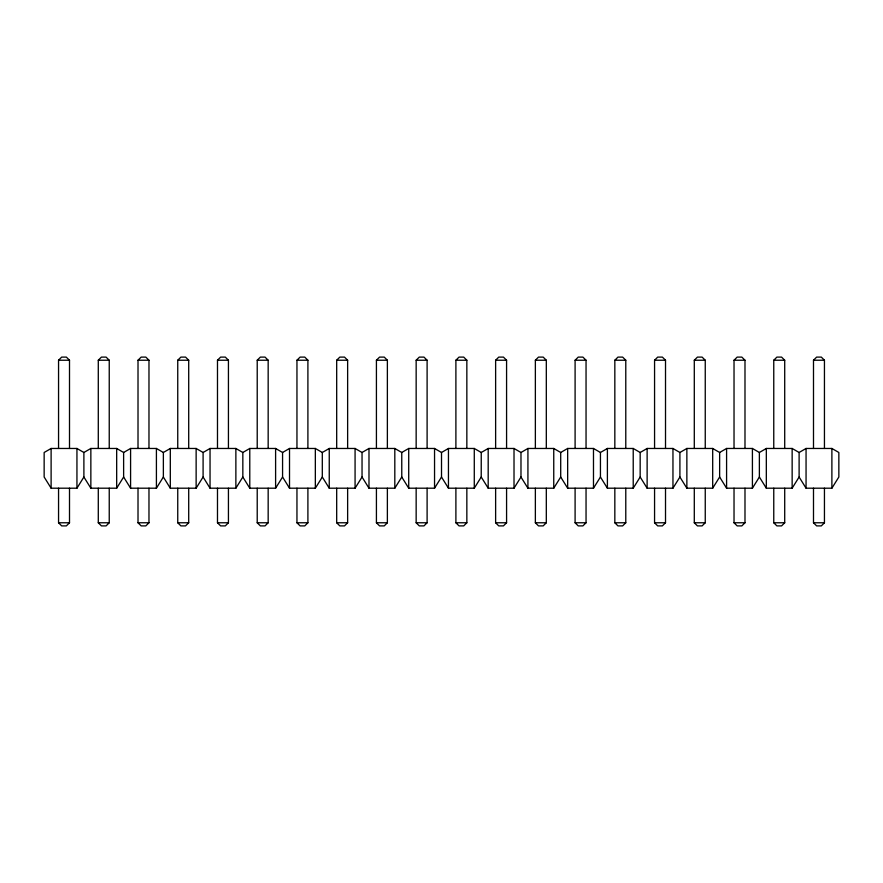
<?xml version="1.0" encoding="UTF-8"?>
<svg xmlns="http://www.w3.org/2000/svg" width="883" height="883" viewBox="0 0 883 883"><rect width="100%" height="100%" fill="white"/><g stroke="black" fill="none" stroke-linecap="round" stroke-linejoin="round"><path stroke-width="1.32" d="M76.942 488.2L83.896 477.008L83.885 452.482L76.942 448.465L51.115 448.465L44.15 452.482L44.15 477.008L51.115 488.2L76.942 488.2L76.942 448.465M83.885 477.008L90.85 488.2L116.677 488.2L123.631 477.008L123.62 452.482L116.677 448.465L90.85 448.465L83.885 452.482M123.62 477.008L130.585 488.2L156.412 488.2L163.366 477.008L163.366 452.482L170.309 448.465L196.136 448.465L203.101 452.482L203.09 477.008L196.136 488.2L170.309 488.2L163.355 477.008M203.09 477.008L210.044 488.2L235.871 488.2L242.836 477.008L242.836 452.482L249.779 448.465L275.606 448.465L282.571 452.482L282.571 477.008L289.514 488.2L315.341 488.2L322.306 477.008L322.306 452.482L329.249 448.465L355.076 448.465L362.041 452.482L362.041 477.008L368.984 488.2L394.811 488.2L401.776 477.008L401.754 452.482L394.811 448.465L368.984 448.465L362.019 452.482M242.825 477.008L249.779 488.2L275.606 488.2L282.571 477.008M322.295 477.008L329.249 488.2L355.076 488.2L362.041 477.008M401.754 477.008L408.719 488.2L434.546 488.2L441.511 477.008L441.511 452.482L448.454 448.465L474.281 448.465L481.246 452.482L481.224 477.008L474.281 488.2L448.454 488.2L441.489 477.008M481.224 477.008L488.189 488.2L514.016 488.2L520.981 477.008L520.981 452.482L527.924 448.465L553.751 448.465L560.705 452.482L560.705 477.008L567.659 488.2L593.486 488.2L600.44 477.008L600.44 452.482L607.394 448.465L633.221 448.465L640.175 452.482L640.164 477.008L633.221 488.2L607.394 488.2L600.429 477.008M520.959 477.008L527.924 488.2L553.751 488.2L560.705 477.008M640.164 477.008L647.129 488.2L672.956 488.2L679.91 477.008L679.91 452.482L686.864 448.465L712.691 448.465L719.645 452.482L719.634 477.008L712.691 488.2L686.864 488.2L679.899 477.008M719.634 477.008L726.588 488.2L752.415 488.2L759.38 477.008L759.369 452.482L752.415 448.465L726.588 448.465L719.634 452.482M759.369 477.008L766.323 488.2L792.15 488.2L799.115 477.008L799.115 452.482L806.058 448.465L831.885 448.465L838.85 452.482L838.85 477.008L831.885 488.2L806.058 488.2L799.104 477.008M58.554 448.465L58.554 360.231L61.678 357.107L66.368 357.107L69.503 360.231L69.503 448.465M98.289 448.465L98.289 360.231L101.413 357.107L106.103 357.107L109.238 360.231L109.238 448.465M138.013 448.465L138.013 360.231L141.148 357.107L145.838 357.107L148.973 360.231L148.973 448.465M177.748 448.465L177.748 360.231L180.883 357.107L185.573 357.107L188.708 360.231L188.708 448.465M217.483 448.465L217.483 360.231L220.618 357.107L225.308 357.107L228.432 360.231L228.432 448.465M69.503 488.2L69.503 522.769L66.368 525.893L61.678 525.893L58.554 522.769L58.554 488.2M257.218 448.465L257.218 360.231L260.353 357.107L265.043 357.107L268.167 360.231L268.167 448.465M109.238 488.2L109.238 522.769L106.103 525.893L101.413 525.893L98.289 522.769L98.289 488.2M296.953 448.465L296.953 360.231L300.088 357.107L304.778 357.107L307.902 360.231L307.902 448.465M148.973 488.2L148.973 522.769L145.838 525.893L141.148 525.893L138.013 522.769L138.013 488.2M336.688 448.465L336.688 360.231L339.823 357.107L344.513 357.107L347.637 360.231L347.637 448.465M188.708 488.2L188.708 522.769L185.573 525.893L180.883 525.893L177.748 522.769L177.748 488.2M376.423 448.465L376.423 360.231L379.558 357.107L384.248 357.107L387.372 360.231L387.372 448.465M228.432 488.2L228.432 522.769L225.308 525.893L220.618 525.893L217.483 522.769L217.483 488.2M416.158 448.465L416.158 360.231L419.282 357.107L423.983 357.107L427.107 360.231L427.107 448.465M268.167 488.2L268.167 522.769L265.043 525.893L260.353 525.893L257.218 522.769L257.218 488.2M455.893 448.465L455.893 360.231L459.017 357.107L463.718 357.107L466.842 360.231L466.842 448.465M307.902 488.2L307.902 522.769L304.778 525.893L300.088 525.893L296.953 522.769L296.953 488.2M495.628 448.465L495.628 360.231L498.752 357.107L503.442 357.107L506.577 360.231L506.577 448.465M347.637 488.2L347.637 522.769L344.513 525.893L339.823 525.893L336.688 522.769L336.688 488.2M535.363 448.465L535.363 360.231L538.487 357.107L543.177 357.107L546.312 360.231L546.312 448.465M387.372 488.2L387.372 522.769L384.248 525.893L379.558 525.893L376.423 522.769L376.423 488.2M575.098 448.465L575.098 360.231L578.222 357.107L582.912 357.107L586.047 360.231L586.047 448.465M427.107 488.2L427.107 522.769L423.983 525.893L419.282 525.893L416.158 522.769L416.158 488.2M614.833 448.465L614.833 360.231L617.957 357.107L622.647 357.107L625.782 360.231L625.782 448.465M466.842 488.2L466.842 522.769L463.718 525.893L459.017 525.893L455.893 522.769L455.893 488.2M654.568 448.465L654.568 360.231L657.692 357.107L662.382 357.107L665.517 360.231L665.517 448.465M506.577 488.2L506.577 522.769L503.442 525.893L498.752 525.893L495.628 522.769L495.628 488.2M694.292 448.465L694.292 360.231L697.427 357.107L702.117 357.107L705.252 360.231L705.252 448.465M546.312 488.2L546.312 522.769L543.177 525.893L538.487 525.893L535.363 522.769L535.363 488.2M734.027 448.465L734.027 360.231L737.162 357.107L741.852 357.107L744.987 360.231L744.987 448.465M586.047 488.2L586.047 522.769L582.912 525.893L578.222 525.893L575.098 522.769L575.098 488.2M773.762 448.465L773.762 360.231L776.897 357.107L781.587 357.107L784.711 360.231L784.711 448.465M625.782 488.2L625.782 522.769L622.647 525.893L617.957 525.893L614.833 522.769L614.833 488.2M813.497 448.465L813.497 360.231L816.632 357.107L821.322 357.107L824.446 360.231L824.446 448.465M665.517 488.2L665.517 522.769L662.382 525.893L657.692 525.893L654.568 522.769L654.568 488.2M705.252 488.2L705.252 522.769L702.117 525.893L697.427 525.893L694.292 522.769L694.292 488.2M744.987 488.2L744.987 522.769L741.852 525.893L737.162 525.893L734.027 522.769L734.027 488.2M784.711 488.2L784.711 522.769L781.587 525.893L776.897 525.893L773.762 522.769L773.762 488.2M824.446 488.2L824.446 522.769L821.322 525.893L816.632 525.893L813.497 522.769L813.497 488.2M123.62 452.482L130.585 448.465L156.412 448.465L163.366 452.482M203.09 452.482L210.044 448.465L235.871 448.465L242.836 452.482M282.56 452.482L289.514 448.465L315.341 448.465L322.306 452.482M401.754 452.482L408.719 448.465L434.546 448.465L441.511 452.482M481.224 452.482L488.189 448.465L514.016 448.465L520.981 452.482M560.694 452.482L567.659 448.465L593.486 448.465L600.44 452.482M640.164 452.482L647.129 448.465L672.956 448.465L679.91 452.482M759.369 452.482L766.323 448.465L792.15 448.465L799.115 452.482M58.554 360.231L69.503 360.231M98.289 360.231L109.238 360.231M138.013 360.231L148.973 360.231M177.748 360.231L188.708 360.231M217.483 360.231L228.432 360.231M257.218 360.231L268.167 360.231M296.953 360.231L307.902 360.231M336.688 360.231L347.637 360.231M376.423 360.231L387.372 360.231M416.158 360.231L427.107 360.231M455.893 360.231L466.842 360.231M495.628 360.231L506.577 360.231M535.363 360.231L546.312 360.231M575.098 360.231L586.047 360.231M614.833 360.231L625.782 360.231M654.568 360.231L665.517 360.231M694.292 360.231L705.252 360.231M734.027 360.231L744.987 360.231M773.762 360.231L784.711 360.231M813.497 360.231L824.446 360.231M58.554 522.769L69.503 522.769M98.289 522.769L109.238 522.769M138.013 522.769L148.973 522.769M177.748 522.769L188.708 522.769M217.483 522.769L228.432 522.769M257.218 522.769L268.167 522.769M296.953 522.769L307.902 522.769M336.688 522.769L347.637 522.769M376.423 522.769L387.372 522.769M416.158 522.769L427.107 522.769M455.893 522.769L466.842 522.769M495.628 522.769L506.577 522.769M535.363 522.769L546.312 522.769M575.098 522.769L586.047 522.769M614.833 522.769L625.782 522.769M654.568 522.769L665.517 522.769M694.292 522.769L705.252 522.769M734.027 522.769L744.987 522.769M773.762 522.769L784.711 522.769M813.497 522.769L824.446 522.769M831.885 448.465L831.885 488.2M806.058 448.465L806.058 488.2M792.15 448.465L792.15 488.2M766.323 448.465L766.323 488.2M752.415 448.465L752.415 488.2M726.588 448.465L726.588 488.2M712.691 448.465L712.691 488.2M686.864 448.465L686.864 488.2M672.956 448.465L672.956 488.2M647.129 448.465L647.129 488.2M633.221 448.465L633.221 488.2M607.394 448.465L607.394 488.2M593.486 448.465L593.486 488.2M567.659 448.465L567.659 488.2M553.751 448.465L553.751 488.2M527.924 448.465L527.924 488.2M514.016 448.465L514.016 488.2M488.189 448.465L488.189 488.2M474.281 448.465L474.281 488.2M448.454 448.465L448.454 488.2M434.546 448.465L434.546 488.2M408.719 448.465L408.719 488.2M394.811 448.465L394.811 488.2M368.984 448.465L368.984 488.2M355.076 448.465L355.076 488.2M329.249 448.465L329.249 488.2M315.341 448.465L315.341 488.2M289.514 448.465L289.514 488.2M275.606 448.465L275.606 488.2M249.779 448.465L249.779 488.2M235.871 448.465L235.871 488.2M210.044 448.465L210.044 488.2M196.136 448.465L196.136 488.2M170.309 448.465L170.309 488.2M156.412 448.465L156.412 488.2M130.585 448.465L130.585 488.2M116.677 448.465L116.677 488.2M90.85 448.465L90.85 488.2M51.115 448.465L51.115 488.2"/></g></svg>
